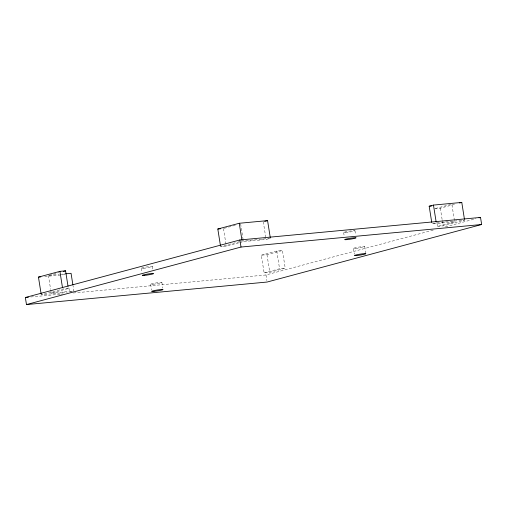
<?xml version="1.0" encoding="UTF-8"?>
<svg xmlns="http://www.w3.org/2000/svg" width="507" height="507" viewBox="0 0 507 507"><rect width="100%" height="100%" fill="white"/><g stroke="black" fill="none" stroke-linecap="round" stroke-linejoin="round"><path stroke-width="0.38" stroke-dasharray="2.54 1.9" d="M49.154 275.225L58.856 272.627M224.221 228.289L235.413 225.285M50.725 290.048L51.213 293.128L68.375 288.527L68.128 286.987M239.71 242.587L243.442 241.585L266.093 239.469L270.383 238.315L242.073 240.964L220.615 246.719L226.28 246.187L238.968 242.79M72.425 291.386L69.567 292.159L68.711 286.772M261.314 255.186L276.765 251.047L282.424 250.515L285.226 268.216L269.781 272.36L264.115 272.886L261.314 255.186L266.98 254.66L282.424 250.515M435.412 208.51L451.832 204.112L454.633 221.806L437.471 226.414L436.863 222.56M434.67 208.713L440.329 208.181L455.863 204.017M264.115 272.886L279.566 268.748L285.226 268.216M437.471 226.414L443.131 225.881L464.589 220.127L436.28 222.782L431.989 223.929L454.633 221.806M73.319 293.002L265.985 274.959L433.193 230.127M445.406 226.851L475.946 218.663M49.185 275.352L59.338 274.401M60.124 274.331L65.587 273.818M44.743 276.518L65.194 274.604M68.375 288.527L62.71 289.053L41.257 294.808L67.209 292.374M51.213 293.128L73.857 291.005L73.008 285.618M30.857 296.975L59.953 294.25M60.739 294.18L63.096 293.959M440.329 208.181L442.155 219.721M442.281 220.494L443.131 225.881M364.729 246.573L365.743 252.942M354.989 230.698L355.667 234.95M353.474 248.474L354.368 254.134M343.645 232.542L344.209 236.085M276.765 251.047L279.566 268.748M263.285 221.768L266.093 239.469M266.98 254.66L269.781 272.36M265.985 274.959L266.878 280.618M240.641 223.885L243.442 241.585M223.473 228.492L226.28 246.187M161.885 282.437L162.785 288.096M152.411 266.454L152.854 269.287M150.623 284.338L151.523 289.998M141.149 268.355L141.821 272.601M48.406 275.428L50.599 289.282M355.667 248.443A5.754 0.469 -9 0 0 364.742 246.694A5.754 0.469 -9 0 0 356.896 247.429A5.754 0.469 -9 0 0 355.667 248.443M152.822 284.307A5.754 0.469 -9 0 0 161.898 282.557A5.754 0.469 -9 0 0 154.052 283.293A5.754 0.469 -9 0 0 152.822 284.307M345.559 232.574A5.754 0.469 -9 0 0 354.887 230.843A5.754 0.469 -9 0 0 347.504 231.458A5.754 0.469 -9 0 0 345.559 232.574M143.342 268.323A5.754 0.469 -9 0 0 152.417 266.581A5.754 0.469 -9 0 0 144.571 267.309A5.754 0.469 -9 0 0 143.342 268.323"/><path stroke-width="0.76" d="M41.137 294.035L38.456 277.107L59.908 271.353L65.568 270.827L68.008 286.214M220.494 245.952L217.814 229.018L239.266 223.27L267.576 220.615L270.256 237.549M63.331 271.422L65.568 270.827M264.717 221.382L267.576 220.615M25.35 297.489L239.893 239.969L480.528 217.433L481.65 224.512L267.107 282.038L26.472 304.574L25.35 297.489L28.493 297.197M26.472 304.574L241.015 247.048L481.65 224.512M431.742 222.389L429.182 206.229L433.472 205.082L461.782 202.426L464.463 219.36M459.564 203.022L461.782 202.426M479.001 217.845L480.528 217.433M429.182 206.229L431.527 206.013M217.814 229.018L220.646 228.752M65.587 273.818L71.056 273.305L72.881 284.852M38.456 277.107L40.814 276.885M433.472 205.082L436.153 222.009M239.266 223.27L241.947 240.198M239.893 239.969L241.015 247.048M59.908 271.353L62.469 287.513M356.789 255.522A5.754 0.469 -9 0 0 365.864 253.773A5.754 0.469 -9 0 0 358.018 254.508A5.754 0.469 -9 0 0 356.789 255.522M153.944 291.386A5.754 0.469 -9 0 0 163.013 289.636A5.754 0.469 -9 0 0 155.174 290.372A5.754 0.469 -9 0 0 153.944 291.386M346.68 239.653A5.754 0.469 -9 0 0 356.009 237.922A5.754 0.469 -9 0 0 348.626 238.537A5.754 0.469 -9 0 0 346.68 239.653M144.463 275.402A5.754 0.469 -9 0 0 153.539 273.66A5.754 0.469 -9 0 0 145.693 274.395A5.754 0.469 -9 0 0 144.463 275.402"/></g></svg>
